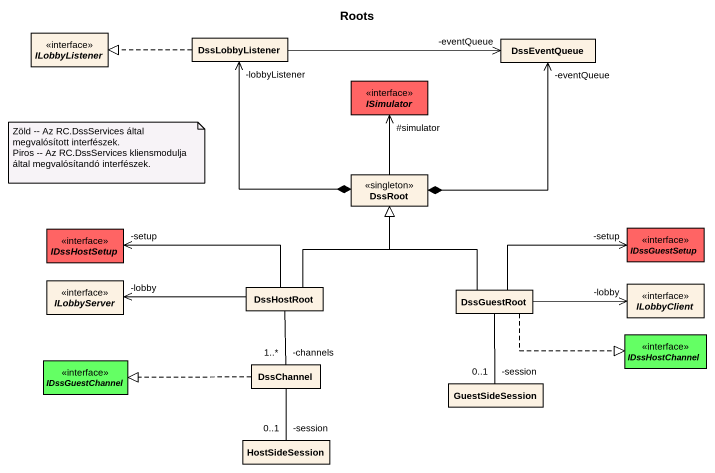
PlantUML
@startuml
title Roots
hide circle
hide empty members
interface ILobbyListener <<interface>>
class DssLobbyListener
class DssEventQueue
interface ISimulator <<interface>> #FF6464
class DssRoot <<singleton>>
interface IDssHostSetup <<interface>> #FF6464
interface IDssGuestSetup <<interface>> #FF6464
interface ILobbyServer <<interface>>
class DssHostRoot
class DssGuestRoot
interface ILobbyClient <<interface>>
interface IDssHostChannel <<interface>> #64FF64
interface IDssGuestChannel <<interface>> #64FF64
class DssChannel
class GuestSideSession
class HostSideSession
DssLobbyListener .left.|> ILobbyListener
DssLobbyListener -right-> "-eventQueue" DssEventQueue
DssLobbyListener "-lobbyListener" <--* DssRoot
DssEventQueue "-eventQueue" <--* DssRoot
DssRoot -up-> "#simulator" ISimulator
DssHostRoot -up-|> DssRoot
DssHostRoot -left-> "-setup" IDssHostSetup
DssHostRoot -left-> "-lobby" ILobbyServer
DssGuestRoot -up-|> DssRoot
DssGuestRoot -right-> "-setup" IDssGuestSetup
DssGuestRoot -right-> "-lobby" ILobbyClient
DssGuestRoot .right.|> IDssHostChannel
DssChannel "-channels\n1..*" -up- DssHostRoot
DssChannel .left.|> IDssGuestChannel
DssChannel -- "-session\n0..1" HostSideSession
GuestSideSession "-session\n0..1" -up- DssGuestRoot
note as N1
  Zöld -- Az RC.DssServices által megvalósított interfészek.
  Piros -- Az RC.DssServices kliensmodulja által megvalósítandó interfészek.
end note
@enduml
